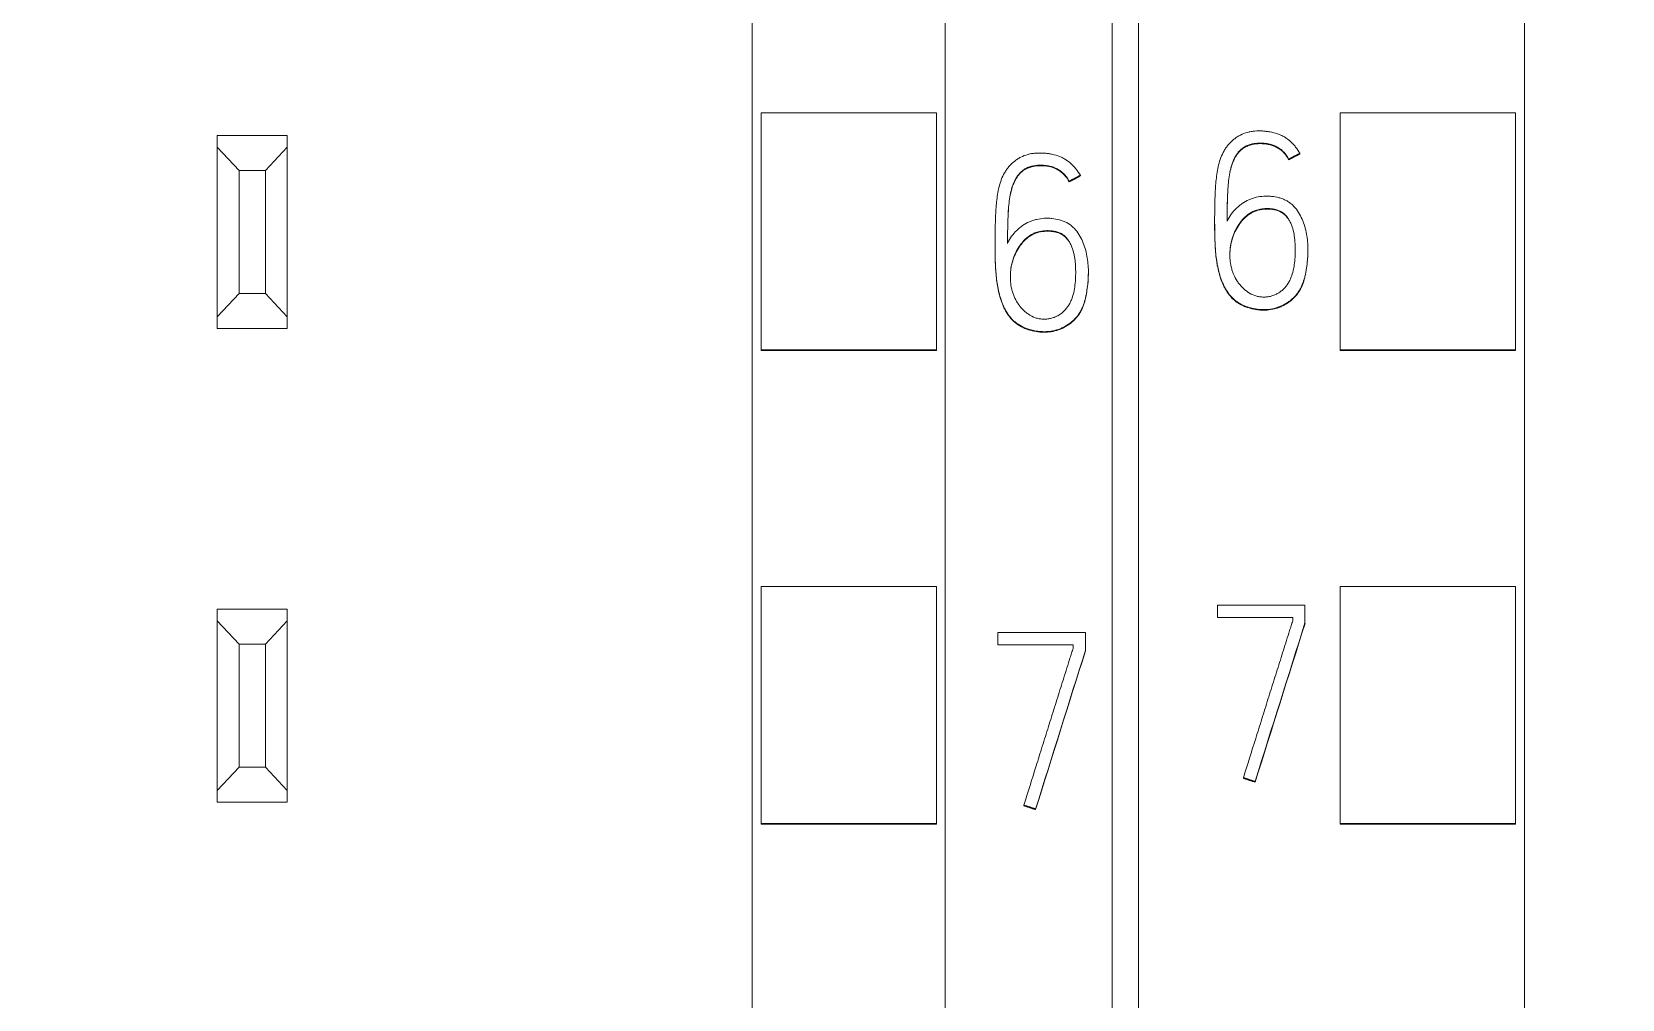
# Model space of a CAD drawing. Header units: millimetres. Extents: x 41350 to 54029, y 25852 to 34717.
# Drawn here: x 47004.21 to 47022.33, y 33455.45 to 33466.48 of the extents above; entities that cross this region are included whole.
import ezdxf

# ---------------------------------------------------------------- set-up
doc = ezdxf.new("R2010")
doc.units = ezdxf.units.MM
doc.set_wipeout_variables(frame=1)
doc.layers.add('! NO PLOT !', color=7, linetype='Continuous', true_color=0xff75dd, plot=False)
doc.layers.add('SI-ORMAR-Oprema', color=30, linetype='Continuous', lineweight=5)

# ---------------------------------------------------------------- blocks, each defined once
blk = doc.blocks.new('6ES7522-1BL01-0AB0')
at = {"layer": 'SI-ORMAR-Oprema', "linetype": 'Continuous'}
for p, q in [((-29.725, -3.719), (-29.725, -41.071)), ((-18.125, -7.528), (-18.125, -41.098)), ((-26.525, -7.846), (-26.525, -37.796)), ((-22.175, -37.796), (-22.175, -7.846)), ((-25.6, -33.659), (-25.6, -32.684)), ((-25.6, -32.684), (-24.9, -32.684)), ((-24.9, -32.684), (-24.9, -33.659)), ((-23.8, -33.659), (-23.8, -32.684)), ((-23.8, -32.684), (-23.1, -32.684)), ((-23.1, -32.684), (-23.1, -33.659)), ((-24.9, -33.659), (-25.6, -33.659)), ((-23.1, -33.659), (-23.8, -33.659)), ((-25.6, -35.159), (-25.6, -34.184)), ((-25.6, -34.184), (-24.9, -34.184)), ((-24.9, -34.184), (-24.9, -35.159)), ((-23.8, -35.159), (-23.8, -34.184)), ((-23.8, -34.184), (-23.1, -34.184)), ((-23.1, -34.184), (-23.1, -35.159)), ((-24.9, -35.159), (-25.6, -35.159)), ((-23.1, -35.159), (-23.8, -35.159)), ((-25.6, -36.659), (-25.6, -35.684)), ((-25.6, -35.684), (-24.9, -35.684)), ((-24.9, -35.684), (-24.9, -36.659)), ((-23.8, -36.659), (-23.8, -35.684)), ((-23.8, -35.684), (-23.1, -35.684)), ((-23.1, -35.684), (-23.1, -36.659)), ((-24.9, -36.659), (-25.6, -36.659)), ((-23.1, -36.659), (-23.8, -36.659)), ((-26.525, -37.796), (-22.175, -37.796)), ((-20.774, -39.671), (-20.774, -38.086)), ((-20.774, -38.086), (-18.125, -38.086)), ((-20.774, -39.671), (-18.125, -39.671)), ((-20.774, -41.077), (-20.774, -39.671)), ((-29.725, -41.071), (-29.725, -41.131)), ((-20.774, -41.071), (-29.725, -41.071)), ((-29.725, -41.131), (-29.725, -42.471)), ((-20.774, -41.077), (-18.125, -41.077)), ((-24.399, -42.471), (-24.399, -42.584)), ((-24.107, -42.571), (-24.107, -42.471)), ((-23.819, -42.571), (-23.819, -42.471)), ((-23.738, -42.584), (-23.738, -42.471)), ((-23.534, -42.571), (-23.534, -42.471)), ((-23.006, -42.571), (-23.006, -42.471)), ((-22.985, -42.571), (-22.985, -42.471)), ((-22.821, -42.471), (-22.821, -42.584)), ((-22.272, -42.571), (-22.272, -42.471)), ((-22.226, -42.584), (-22.226, -42.471)), ((-22.063, -42.571), (-22.063, -42.471)), ((-21.911, -42.471), (-21.911, -42.584)), ((-21.911, -42.571), (-21.705, -42.571)), ((-21.705, -42.571), (-21.705, -42.471)), ((-21.451, -42.571), (-21.705, -42.571)), ((-21.451, -42.571), (-21.451, -42.471)), ((-21.346, -42.571), (-21.451, -42.571)), ((-21.346, -42.571), (-21.346, -42.471)), ((-20.959, -42.571), (-21.346, -42.571)), ((-20.959, -42.571), (-20.959, -42.471)), ((-20.959, -42.571), (-20.833, -42.571)), ((-20.833, -42.584), (-20.833, -42.471)), ((-20.637, -42.571), (-20.637, -42.471)), ((-20.259, -42.571), (-20.637, -42.571)), ((-20.586, -42.584), (-20.586, -42.571)), ((-20.409, -42.571), (-20.409, -42.584)), ((-20.259, -42.571), (-20.259, -42.471)), ((-19.915, -42.571), (-19.915, -42.471)), ((-18.933, -42.571), (-19.915, -42.571)), ((-19.749, -42.584), (-19.749, -42.571)), ((-19.578, -42.571), (-19.578, -42.584)), ((-18.933, -42.571), (-18.933, -42.471)), ((-18.89, -42.584), (-18.89, -42.471)), ((-18.759, -42.571), (-18.759, -42.471)), ((-18.682, -42.571), (-18.682, -42.471)), ((-18.182, -42.571), (-18.682, -42.571)), ((-18.296, -42.571), (-18.296, -42.584)), ((-18.182, -42.571), (-18.182, -42.471)), ((-17.845, -42.571), (-18.182, -42.571)), ((-17.845, -42.571), (-17.845, -42.471)), ((-17.508, -42.571), (-17.845, -42.571)), ((-17.607, -42.584), (-17.607, -42.571)), ((-17.508, -42.571), (-17.508, -42.471))]:
    blk.add_line(p, q, dxfattribs=at)
for points, knots in [([(-24.107, -42.571), (-24.195, -42.571), (-24.265, -42.571), (-24.372, -42.571), (-24.399, -42.571), (-24.399, -42.571)], [0, 0, 0, 0, 0.479581, 0.479581, 1, 1, 1, 1]), ([(-23.819, -42.571), (-23.855, -42.571), (-23.877, -42.571), (-23.969, -42.571), (-24.043, -42.571), (-24.107, -42.571)], [0, 0, 0, 0, 0.080692, 0.080692, 1, 1, 1, 1]), ([(-22.272, -42.571), (-22.363, -42.571), (-22.442, -42.571), (-22.56, -42.571), (-22.607, -42.571), (-22.702, -42.571), (-22.74, -42.571), (-22.804, -42.571), (-22.821, -42.571), (-22.821, -42.571)], [0, 0, 0, 0, 0.267745, 0.267745, 0.470136, 0.470136, 0.695642, 0.695642, 1, 1, 1, 1]), ([(-19.915, -42.571), (-19.962, -42.571), (-20.017, -42.571), (-20.154, -42.571), (-20.219, -42.571), (-20.272, -42.571)], [0, 0, 0, 0, 0.456735, 0.456735, 1, 1, 1, 1])]:
    blk.add_open_spline(points, degree=3, knots=knots, dxfattribs=at)
for points in [[(-23.006, -42.571), (-23.182, -42.571), (-23.358, -42.571), (-23.534, -42.571)], [(-22.985, -42.571), (-22.992, -42.571), (-22.999, -42.571), (-23.006, -42.571)], [(-21.956, -42.571), (-21.992, -42.571), (-22.027, -42.571), (-22.063, -42.571)], [(-20.637, -42.571), (-20.696, -42.571), (-20.755, -42.571), (-20.815, -42.571)], [(-18.682, -42.571), (-18.708, -42.571), (-18.734, -42.571), (-18.759, -42.571)]]:
    blk.add_open_spline(points, degree=3, dxfattribs=at)
blk.add_wipeout([(-17.4, 69.029), (17.4, 69.029), (17.4, -77.971), (-17.4, -77.971)]).dxf.layer = 'SI-ORMAR-Oprema'
for p, q in [((-17.4, 56.709), (-17.4, -56.709)), ((-13, 54.429), (-13, -54.387)), ((-15.1, -36.014), (-15.1, -33.312)), ((-13.1, -33.312), (-15.1, -33.312)), ((-13.1, -36.014), (-13.1, -33.312)), ((-15.687, -33.841), (-15.687, -33.847)), ((-15.559, -33.774), (-15.559, -33.781)), ((-16.53, -34.581), (-16.53, -34.587)), ((-15.467, -34.881), (-15.467, -34.875)), ((-15.1, -36.022), (-15.1, -36.014)), ((-13.1, -36.014), (-15.1, -36.014)), ((-13.1, -36.022), (-15.1, -36.022)), ((-13.1, -36.022), (-13.1, -36.014)), ((-15.1, -41.415), (-15.1, -38.714)), ((-13.1, -38.714), (-15.1, -38.714)), ((-13.1, -41.415), (-13.1, -38.714)), ((-16.499, -39.065), (-16.499, -38.924)), ((-16.499, -38.924), (-15.501, -38.924)), ((-15.501, -38.924), (-15.501, -39.126)), ((-15.639, -39.065), (-16.499, -39.065)), ((-15.639, -39.104), (-15.639, -39.065)), ((-15.501, -39.126), (-15.501, -39.133)), ((-16.202, -40.892), (-16.202, -40.898)), ((-16.069, -40.936), (-16.069, -40.942)), ((-17.4, -41.131), (-29.725, -41.131)), ((-17.4, -41.098), (-18.125, -41.098)), ((-15.1, -41.422), (-15.1, -41.415)), ((-13.1, -41.415), (-15.1, -41.415)), ((-13.1, -41.422), (-15.1, -41.422)), ((-13.1, -41.422), (-13.1, -41.415)), ((-17.4, -42.471), (-29.725, -42.471)), ((-17.4, -42.571), (-17.508, -42.571))]:
    blk.add_line(p, q, dxfattribs=at)
for centre, major_axis, ratio, start_param, end_param in [((-3.529, -62.951), (313.796, 999.598), 0.017716, 1.552522, 1.554333), ((-3.518, -62.96), (313.87, 999.835), 0.017722, 1.552527, 1.554337)]:
    blk.add_ellipse(centre, major_axis=major_axis, ratio=ratio, start_param=start_param, end_param=end_param, dxfattribs=at)
for points, knots in [([(-15.559, -33.774), (-15.573, -33.749), (-15.589, -33.725), (-15.616, -33.691), (-15.625, -33.68), (-15.645, -33.659), (-15.655, -33.648), (-15.688, -33.619), (-15.711, -33.602), (-15.748, -33.58), (-15.761, -33.574), (-15.788, -33.562), (-15.801, -33.556), (-15.842, -33.542), (-15.87, -33.535), (-15.913, -33.527), (-15.927, -33.525), (-15.956, -33.522), (-15.97, -33.52), (-16.013, -33.518), (-16.042, -33.518), (-16.085, -33.522), (-16.1, -33.524), (-16.128, -33.529), (-16.142, -33.532), (-16.185, -33.543), (-16.211, -33.553), (-16.25, -33.573), (-16.263, -33.58), (-16.287, -33.596), (-16.299, -33.605), (-16.333, -33.632), (-16.354, -33.652), (-16.382, -33.685), (-16.391, -33.697), (-16.408, -33.72), (-16.415, -33.732), (-16.437, -33.77), (-16.449, -33.796), (-16.47, -33.851), (-16.478, -33.878), (-16.492, -33.934), (-16.497, -33.962), (-16.506, -34.019), (-16.51, -34.047), (-16.519, -34.133), (-16.523, -34.19), (-16.527, -34.305), (-16.528, -34.363), (-16.531, -34.535), (-16.532, -34.651), (-16.526, -34.794), (-16.524, -34.823), (-16.521, -34.88), (-16.518, -34.908), (-16.509, -34.994), (-16.5, -35.051), (-16.483, -35.121), (-16.48, -35.135), (-16.472, -35.163), (-16.467, -35.177), (-16.453, -35.218), (-16.443, -35.245), (-16.425, -35.284), (-16.418, -35.297), (-16.404, -35.323), (-16.397, -35.335), (-16.373, -35.372), (-16.355, -35.395), (-16.325, -35.426), (-16.314, -35.436), (-16.292, -35.454), (-16.28, -35.463), (-16.244, -35.487), (-16.218, -35.501), (-16.178, -35.518), (-16.164, -35.523), (-16.136, -35.532), (-16.122, -35.536), (-16.08, -35.546), (-16.052, -35.551), (-16.008, -35.555), (-15.994, -35.556), (-15.965, -35.556), (-15.95, -35.556), (-15.907, -35.553), (-15.879, -35.548), (-15.836, -35.538), (-15.823, -35.534), (-15.795, -35.524), (-15.781, -35.519), (-15.742, -35.501), (-15.716, -35.487), (-15.681, -35.462), (-15.669, -35.454), (-15.646, -35.435), (-15.636, -35.425), (-15.605, -35.394), (-15.587, -35.372), (-15.563, -35.335), (-15.556, -35.323), (-15.543, -35.297), (-15.537, -35.284), (-15.52, -35.243), (-15.511, -35.216), (-15.5, -35.174), (-15.497, -35.16), (-15.491, -35.131), (-15.489, -35.117), (-15.482, -35.074), (-15.478, -35.045), (-15.469, -34.959), (-15.466, -34.902), (-15.468, -34.815), (-15.47, -34.787), (-15.477, -34.729), (-15.481, -34.7), (-15.494, -34.643), (-15.501, -34.615), (-15.519, -34.559), (-15.53, -34.532), (-15.555, -34.479), (-15.569, -34.453), (-15.602, -34.406), (-15.621, -34.383), (-15.653, -34.353), (-15.665, -34.344), (-15.688, -34.327), (-15.701, -34.319), (-15.727, -34.306), (-15.74, -34.299), (-15.768, -34.289), (-15.782, -34.284), (-15.824, -34.273), (-15.853, -34.268), (-15.897, -34.264), (-15.912, -34.263), (-15.941, -34.262), (-15.956, -34.263), (-15.999, -34.265), (-16.028, -34.269), (-16.071, -34.279), (-16.086, -34.283), (-16.113, -34.292), (-16.127, -34.298), (-16.166, -34.316), (-16.192, -34.33), (-16.228, -34.355), (-16.24, -34.364), (-16.263, -34.382), (-16.273, -34.392), (-16.305, -34.422), (-16.324, -34.444), (-16.359, -34.492), (-16.375, -34.517), (-16.388, -34.543)], [0, 0, 0, 0, 0.015625, 0.015625, 0.023438, 0.023438, 0.03125, 0.03125, 0.046875, 0.046875, 0.054688, 0.054688, 0.0625, 0.0625, 0.078125, 0.078125, 0.085938, 0.085938, 0.09375, 0.09375, 0.109375, 0.109375, 0.117188, 0.117188, 0.125, 0.125, 0.140625, 0.140625, 0.148438, 0.148438, 0.15625, 0.15625, 0.171875, 0.171875, 0.179688, 0.179688, 0.1875, 0.1875, 0.203125, 0.203125, 0.21875, 0.21875, 0.234375, 0.234375, 0.25, 0.25, 0.28125, 0.28125, 0.3125, 0.3125, 0.375, 0.375, 0.390625, 0.390625, 0.40625, 0.40625, 0.4375, 0.4375, 0.445313, 0.445313, 0.453125, 0.453125, 0.46875, 0.46875, 0.476563, 0.476563, 0.484375, 0.484375, 0.5, 0.5, 0.507813, 0.507813, 0.515625, 0.515625, 0.53125, 0.53125, 0.539063, 0.539063, 0.546875, 0.546875, 0.5625, 0.5625, 0.570313, 0.570313, 0.578125, 0.578125, 0.59375, 0.59375, 0.601563, 0.601563, 0.609375, 0.609375, 0.625, 0.625, 0.632813, 0.632813, 0.640625, 0.640625, 0.65625, 0.65625, 0.664063, 0.664063, 0.671875, 0.671875, 0.6875, 0.6875, 0.695313, 0.695313, 0.703125, 0.703125, 0.71875, 0.71875, 0.75, 0.75, 0.765625, 0.765625, 0.78125, 0.78125, 0.796875, 0.796875, 0.8125, 0.8125, 0.828125, 0.828125, 0.84375, 0.84375, 0.851563, 0.851563, 0.859375, 0.859375, 0.867188, 0.867188, 0.875, 0.875, 0.890625, 0.890625, 0.898438, 0.898438, 0.90625, 0.90625, 0.921875, 0.921875, 0.929688, 0.929688, 0.9375, 0.9375, 0.953125, 0.953125, 0.960938, 0.960938, 0.96875, 0.96875, 0.984375, 0.984375, 1, 1, 1, 1]), ([(-16.388, -34.543), (-16.388, -34.482), (-16.388, -34.421), (-16.386, -34.329), (-16.385, -34.299), (-16.382, -34.238), (-16.381, -34.207), (-16.377, -34.147), (-16.375, -34.116), (-16.368, -34.056), (-16.364, -34.025), (-16.355, -33.98), (-16.351, -33.965), (-16.344, -33.935), (-16.34, -33.92), (-16.325, -33.876), (-16.314, -33.847), (-16.296, -33.813), (-16.292, -33.807), (-16.284, -33.793), (-16.279, -33.787), (-16.266, -33.768), (-16.256, -33.756), (-16.24, -33.739), (-16.234, -33.734), (-16.223, -33.723), (-16.216, -33.719), (-16.198, -33.705), (-16.184, -33.697), (-16.163, -33.687), (-16.156, -33.684), (-16.142, -33.678), (-16.134, -33.676), (-16.112, -33.669), (-16.097, -33.666), (-16.066, -33.661), (-16.051, -33.66), (-16.02, -33.658), (-16.004, -33.658), (-15.973, -33.659), (-15.958, -33.66), (-15.927, -33.664), (-15.905, -33.669), (-15.883, -33.675), (-15.868, -33.68), (-15.861, -33.683), (-15.839, -33.692), (-15.825, -33.699), (-15.798, -33.714), (-15.785, -33.723), (-15.767, -33.737), (-15.761, -33.743), (-15.75, -33.753), (-15.744, -33.759), (-15.728, -33.776), (-15.719, -33.788), (-15.701, -33.813), (-15.693, -33.827), (-15.687, -33.841)], [0, 0, 0, 0, 0.125, 0.125, 0.1875, 0.1875, 0.25, 0.25, 0.3125, 0.3125, 0.375, 0.375, 0.40625, 0.40625, 0.4375, 0.4375, 0.5, 0.5, 0.515625, 0.515625, 0.53125, 0.53125, 0.5625, 0.5625, 0.578125, 0.578125, 0.59375, 0.59375, 0.625, 0.625, 0.640625, 0.640625, 0.65625, 0.65625, 0.6875, 0.6875, 0.71875, 0.71875, 0.75, 0.75, 0.78125, 0.78125, 0.8125, 0.828125, 0.828125, 0.84375, 0.84375, 0.875, 0.875, 0.90625, 0.90625, 0.921875, 0.921875, 0.9375, 0.9375, 0.96875, 0.96875, 1, 1, 1, 1]), ([(-15.687, -33.847), (-15.7, -33.819), (-15.718, -33.794), (-15.744, -33.766), (-15.749, -33.76), (-15.76, -33.75), (-15.766, -33.744), (-15.784, -33.73), (-15.81, -33.713), (-15.837, -33.699), (-15.866, -33.687), (-15.881, -33.682), (-15.911, -33.674), (-15.926, -33.671), (-15.956, -33.666), (-15.972, -33.665), (-16.018, -33.663), (-16.049, -33.665), (-16.095, -33.672), (-16.11, -33.675), (-16.14, -33.684), (-16.154, -33.689), (-16.175, -33.699), (-16.182, -33.702), (-16.196, -33.71), (-16.202, -33.714), (-16.221, -33.728), (-16.239, -33.743), (-16.254, -33.76), (-16.264, -33.772), (-16.269, -33.779), (-16.283, -33.797), (-16.291, -33.81), (-16.306, -33.837), (-16.312, -33.851), (-16.324, -33.88), (-16.329, -33.895), (-16.344, -33.939), (-16.351, -33.968), (-16.363, -34.028), (-16.368, -34.059), (-16.375, -34.119), (-16.377, -34.15), (-16.381, -34.211), (-16.382, -34.242), (-16.385, -34.303), (-16.385, -34.334), (-16.388, -34.426), (-16.388, -34.488), (-16.388, -34.549)], [0, 0, 0, 0, 0.0625, 0.0625, 0.078125, 0.078125, 0.09375, 0.09375, 0.125, 0.15625, 0.15625, 0.1875, 0.1875, 0.21875, 0.21875, 0.25, 0.25, 0.3125, 0.3125, 0.34375, 0.34375, 0.375, 0.375, 0.390625, 0.390625, 0.40625, 0.40625, 0.4375, 0.453125, 0.453125, 0.46875, 0.46875, 0.5, 0.5, 0.53125, 0.53125, 0.5625, 0.5625, 0.625, 0.625, 0.6875, 0.6875, 0.75, 0.75, 0.8125, 0.8125, 0.875, 0.875, 1, 1, 1, 1]), ([(-16.115, -34.449), (-16.09, -34.434), (-16.062, -34.424), (-16.02, -34.413), (-16.005, -34.41), (-15.976, -34.406), (-15.946, -34.404), (-15.917, -34.404), (-15.888, -34.406), (-15.873, -34.407), (-15.844, -34.412), (-15.829, -34.416), (-15.801, -34.425), (-15.788, -34.431), (-15.762, -34.445), (-15.75, -34.454), (-15.728, -34.473), (-15.718, -34.484), (-15.699, -34.507), (-15.691, -34.519), (-15.676, -34.544), (-15.669, -34.557), (-15.651, -34.598), (-15.642, -34.625), (-15.631, -34.668), (-15.628, -34.682), (-15.623, -34.711), (-15.621, -34.726), (-15.616, -34.769), (-15.614, -34.798), (-15.612, -34.857), (-15.611, -34.886), (-15.613, -34.973), (-15.618, -35.031), (-15.636, -35.117), (-15.643, -35.146), (-15.658, -35.187), (-15.664, -35.201), (-15.676, -35.228), (-15.683, -35.241), (-15.706, -35.278), (-15.725, -35.301), (-15.751, -35.327), (-15.756, -35.332), (-15.768, -35.341), (-15.773, -35.346), (-15.791, -35.359), (-15.803, -35.367), (-15.829, -35.381), (-15.842, -35.387), (-15.87, -35.398), (-15.898, -35.406), (-15.927, -35.411), (-15.956, -35.413), (-15.971, -35.414), (-16.001, -35.412), (-16.015, -35.41), (-16.044, -35.405), (-16.058, -35.401), (-16.1, -35.387), (-16.126, -35.373), (-16.163, -35.348), (-16.175, -35.339), (-16.197, -35.32), (-16.218, -35.3), (-16.238, -35.278), (-16.256, -35.255), (-16.265, -35.243), (-16.289, -35.206), (-16.303, -35.181), (-16.32, -35.14), (-16.325, -35.126), (-16.334, -35.098), (-16.338, -35.084), (-16.348, -35.041), (-16.352, -35.012), (-16.356, -34.969), (-16.356, -34.954), (-16.357, -34.925), (-16.357, -34.91), (-16.354, -34.866), (-16.351, -34.837), (-16.34, -34.78), (-16.333, -34.752), (-16.318, -34.71), (-16.313, -34.696), (-16.302, -34.669), (-16.295, -34.656), (-16.275, -34.617), (-16.26, -34.592), (-16.235, -34.557), (-16.226, -34.545), (-16.206, -34.523), (-16.196, -34.512), (-16.164, -34.482), (-16.141, -34.463), (-16.115, -34.449)], [0, 0, 0, 0, 0.03125, 0.03125, 0.046875, 0.046875, 0.0625, 0.078125, 0.078125, 0.09375, 0.09375, 0.109375, 0.109375, 0.125, 0.125, 0.140625, 0.140625, 0.15625, 0.15625, 0.171875, 0.171875, 0.1875, 0.1875, 0.21875, 0.21875, 0.234375, 0.234375, 0.25, 0.25, 0.28125, 0.28125, 0.3125, 0.3125, 0.375, 0.375, 0.40625, 0.40625, 0.421875, 0.421875, 0.4375, 0.4375, 0.46875, 0.46875, 0.476563, 0.476563, 0.484375, 0.484375, 0.5, 0.5, 0.515625, 0.515625, 0.53125, 0.546875, 0.546875, 0.5625, 0.5625, 0.578125, 0.578125, 0.59375, 0.59375, 0.625, 0.625, 0.640625, 0.640625, 0.65625, 0.671875, 0.671875, 0.6875, 0.6875, 0.71875, 0.71875, 0.734375, 0.734375, 0.75, 0.75, 0.78125, 0.78125, 0.796875, 0.796875, 0.8125, 0.8125, 0.84375, 0.84375, 0.875, 0.875, 0.890625, 0.890625, 0.90625, 0.90625, 0.9375, 0.9375, 0.953125, 0.953125, 0.96875, 0.96875, 1, 1, 1, 1]), ([(-15.695, -34.52), (-15.699, -34.514), (-15.704, -34.507), (-15.719, -34.489), (-15.729, -34.478), (-15.746, -34.464), (-15.752, -34.459), (-15.764, -34.451), (-15.77, -34.447), (-15.789, -34.437), (-15.803, -34.431), (-15.831, -34.422), (-15.845, -34.418), (-15.874, -34.413), (-15.888, -34.412), (-15.917, -34.41), (-15.932, -34.41), (-15.976, -34.412), (-16.005, -34.416), (-16.048, -34.426), (-16.062, -34.431), (-16.082, -34.439), (-16.089, -34.442), (-16.102, -34.448), (-16.109, -34.451), (-16.115, -34.455)], [0, 0, 0, 0, 0.053658, 0.053658, 0.148292, 0.148292, 0.195609, 0.195609, 0.242926, 0.242926, 0.33756, 0.33756, 0.432195, 0.432195, 0.526829, 0.526829, 0.621463, 0.621463, 0.810732, 0.810732, 0.905366, 0.905366, 0.952683, 0.952683, 1, 1, 1, 1]), ([(-15.467, -34.88), (-15.467, -34.927), (-15.47, -34.973), (-15.477, -35.048), (-15.481, -35.076), (-15.488, -35.119), (-15.491, -35.134), (-15.496, -35.162), (-15.5, -35.176), (-15.51, -35.219), (-15.519, -35.246), (-15.535, -35.287), (-15.541, -35.3), (-15.554, -35.326), (-15.562, -35.339), (-15.585, -35.376), (-15.603, -35.398), (-15.633, -35.429), (-15.644, -35.439), (-15.666, -35.458), (-15.678, -35.467), (-15.714, -35.492), (-15.739, -35.506), (-15.779, -35.524), (-15.792, -35.53), (-15.82, -35.539), (-15.834, -35.543), (-15.876, -35.554), (-15.904, -35.558), (-15.948, -35.562), (-15.963, -35.562), (-15.992, -35.562), (-16.006, -35.561), (-16.05, -35.557), (-16.078, -35.553), (-16.121, -35.542), (-16.135, -35.538), (-16.162, -35.529), (-16.176, -35.524), (-16.216, -35.508), (-16.241, -35.495), (-16.272, -35.475), (-16.278, -35.471), (-16.289, -35.462), (-16.295, -35.458), (-16.312, -35.444), (-16.323, -35.434), (-16.353, -35.403), (-16.371, -35.38), (-16.395, -35.344), (-16.403, -35.331), (-16.417, -35.306), (-16.424, -35.293), (-16.442, -35.254), (-16.453, -35.227), (-16.471, -35.172), (-16.479, -35.144), (-16.493, -35.088), (-16.499, -35.059), (-16.508, -35.002), (-16.516, -34.945), (-16.52, -34.888), (-16.524, -34.831), (-16.526, -34.802), (-16.53, -34.711), (-16.53, -34.649), (-16.53, -34.587)], [0, 0, 0, 0, 0.061997, 0.061997, 0.100843, 0.100843, 0.120266, 0.120266, 0.139688, 0.139688, 0.178534, 0.178534, 0.197957, 0.197957, 0.217379, 0.217379, 0.256225, 0.256225, 0.275648, 0.275648, 0.295071, 0.295071, 0.333916, 0.333916, 0.353339, 0.353339, 0.372762, 0.372762, 0.411607, 0.411607, 0.43103, 0.43103, 0.450453, 0.450453, 0.489298, 0.489298, 0.508721, 0.508721, 0.528144, 0.528144, 0.566989, 0.566989, 0.5767, 0.5767, 0.586412, 0.586412, 0.605835, 0.605835, 0.64468, 0.64468, 0.664103, 0.664103, 0.683526, 0.683526, 0.722371, 0.722371, 0.761217, 0.761217, 0.800062, 0.800062, 0.838908, 0.877753, 0.877753, 0.916599, 0.916599, 1, 1, 1, 1]), ([(-16.115, -34.455), (-16.141, -34.47), (-16.164, -34.488), (-16.196, -34.518), (-16.206, -34.529), (-16.225, -34.551), (-16.234, -34.563), (-16.26, -34.598), (-16.275, -34.623), (-16.295, -34.662), (-16.302, -34.675), (-16.313, -34.702), (-16.318, -34.716), (-16.333, -34.758), (-16.34, -34.786), (-16.348, -34.829), (-16.35, -34.844), (-16.354, -34.873), (-16.355, -34.887), (-16.356, -34.913), (-16.357, -34.923), (-16.357, -34.934)], [0, 0, 0, 0, 0.157109, 0.157109, 0.235664, 0.235664, 0.314218, 0.314218, 0.471328, 0.471328, 0.549882, 0.549882, 0.628437, 0.628437, 0.785546, 0.785546, 0.864101, 0.864101, 0.942655, 0.942655, 1, 1, 1, 1]), ([(-16.202, -40.892), (-16.156, -40.743), (-16.109, -40.594), (-16.039, -40.37), (-16.015, -40.296), (-15.969, -40.146), (-15.946, -40.072), (-15.911, -39.96), (-15.899, -39.923), (-15.875, -39.849), (-15.864, -39.811), (-15.829, -39.7), (-15.805, -39.625), (-15.758, -39.476), (-15.735, -39.402), (-15.7, -39.29), (-15.688, -39.253), (-15.67, -39.197), (-15.664, -39.178), (-15.655, -39.15), (-15.652, -39.141), (-15.646, -39.123), (-15.643, -39.113), (-15.639, -39.104)], [0, 0, 0, 0, 0.25, 0.25, 0.375, 0.375, 0.5, 0.5, 0.5625, 0.5625, 0.625, 0.625, 0.75, 0.75, 0.875, 0.875, 0.9375, 0.9375, 0.96875, 0.96875, 0.984375, 0.984375, 1, 1, 1, 1])]:
    blk.add_open_spline(points, degree=3, knots=knots, dxfattribs=at)
for points, weights in [([(-15.687, -33.841), (-15.623, -33.808), (-15.559, -33.774)], [0.499999757695, 0.500000242305, 0.499999757695]), ([(-15.559, -33.781), (-15.623, -33.814), (-15.687, -33.847)], [0.500000044612, 0.499999955388, 0.500000044612]), ([(-16.069, -40.936), (-16.136, -40.914), (-16.202, -40.892)], [0.500000215359, 0.499999784641, 0.500000215359]), ([(-16.202, -40.898), (-16.136, -40.92), (-16.069, -40.942)], [0.499999929207, 0.500000070793, 0.499999929207])]:
    blk.add_rational_spline(points, weights, degree=2, dxfattribs=at)
blk = doc.blocks.new('6ES7521-1BL00-0AB0')
blk.add_wipeout([(-17.4, 69.029), (17.4, 69.029), (17.4, -77.971), (-17.4, -77.971)]).dxf.layer = 'SI-ORMAR-Oprema'
blk.add_wipeout([(-17.4, 69.029), (17.4, 69.029), (17.4, -77.971), (-17.4, -77.971)]).dxf.layer = 'SI-ORMAR-Oprema'
at = {"layer": 'SI-ORMAR-Oprema'}
for p, q in [((17.4, 56.709), (17.4, -56.709)), ((13, -54.387), (13, 54.429)), ((15.2, -10.221), (15.2, -74.176)), ((17.1, -10.221), (17.1, -74.176)), ((13.1, -36.014), (13.1, -33.312)), ((13.1, -33.312), (15.1, -33.312)), ((15.1, -36.014), (15.1, -33.312)), ((6.9, -33.571), (7.7, -33.571)), ((6.9, -33.705), (6.9, -33.571)), ((6.9, -35.638), (6.9, -33.705)), ((7.15, -33.971), (6.9, -33.705)), ((7.7, -33.705), (7.45, -33.971)), ((7.7, -33.571), (7.7, -33.705)), ((7.7, -33.705), (7.7, -35.638)), ((7.45, -33.971), (7.15, -33.971)), ((7.15, -33.971), (7.15, -35.371)), ((7.45, -35.371), (7.45, -33.971)), ((16.739, -34.026), (16.739, -34.032)), ((16.611, -34.093), (16.611, -34.099)), ((15.767, -34.833), (15.767, -34.839)), ((16.83, -35.133), (16.83, -35.126)), ((6.9, -35.638), (7.15, -35.371)), ((7.15, -35.371), (7.45, -35.371)), ((7.45, -35.371), (7.7, -35.638)), ((6.9, -35.771), (6.9, -35.638)), ((7.7, -35.638), (7.7, -35.771)), ((7.7, -35.771), (6.9, -35.771)), ((13.1, -36.022), (13.1, -36.014)), ((13.1, -36.014), (15.1, -36.014)), ((13.1, -36.022), (15.1, -36.022)), ((15.1, -36.022), (15.1, -36.014)), ((13.1, -41.415), (13.1, -38.714)), ((13.1, -38.714), (15.1, -38.714)), ((15.1, -41.415), (15.1, -38.714)), ((6.9, -38.971), (7.7, -38.971)), ((6.9, -39.105), (6.9, -38.971)), ((7.7, -38.971), (7.7, -39.105)), ((7.15, -39.371), (6.9, -39.105)), ((6.9, -41.038), (6.9, -39.105)), ((7.7, -39.105), (7.45, -39.371)), ((7.7, -39.105), (7.7, -41.038)), ((15.798, -39.378), (15.798, -39.237)), ((15.798, -39.237), (16.797, -39.237)), ((16.797, -39.237), (16.797, -39.44)), ((7.45, -39.371), (7.15, -39.371)), ((7.15, -39.371), (7.15, -40.771)), ((7.45, -40.771), (7.45, -39.371)), ((16.658, -39.378), (15.798, -39.378)), ((16.658, -39.417), (16.658, -39.378)), ((16.797, -39.44), (16.797, -39.446)), ((6.9, -41.038), (7.15, -40.771)), ((7.15, -40.771), (7.45, -40.771)), ((7.45, -40.771), (7.7, -41.038)), ((6.9, -41.171), (6.9, -41.038)), ((7.7, -41.038), (7.7, -41.171)), ((7.7, -41.171), (6.9, -41.171)), ((16.095, -41.205), (16.095, -41.211)), ((16.228, -41.249), (16.228, -41.255)), ((13.1, -41.422), (13.1, -41.415)), ((13.1, -41.415), (15.1, -41.415)), ((13.1, -41.422), (15.1, -41.422)), ((15.1, -41.422), (15.1, -41.415))]:
    blk.add_line(p, q, dxfattribs=at)
for centre, major_axis, ratio, start_param, end_param in [((29.01, -63.198), (315.562, 1005.234), 0.017816, 1.552753, 1.554553), ((28.841, -62.882), (313.38, 998.269), 0.017694, 1.552872, 1.554685)]:
    blk.add_ellipse(centre, major_axis=major_axis, ratio=ratio, start_param=start_param, end_param=end_param, dxfattribs=at)
for points, knots in [([(16.739, -34.026), (16.724, -34.001), (16.708, -33.977), (16.681, -33.943), (16.672, -33.932), (16.652, -33.91), (16.642, -33.9), (16.61, -33.871), (16.586, -33.854), (16.549, -33.832), (16.536, -33.825), (16.51, -33.813), (16.496, -33.808), (16.455, -33.794), (16.427, -33.787), (16.385, -33.779), (16.371, -33.777), (16.342, -33.773), (16.327, -33.772), (16.284, -33.77), (16.255, -33.77), (16.212, -33.774), (16.198, -33.775), (16.169, -33.78), (16.155, -33.783), (16.113, -33.795), (16.086, -33.805), (16.047, -33.825), (16.035, -33.832), (16.01, -33.848), (15.999, -33.857), (15.965, -33.884), (15.944, -33.904), (15.915, -33.937), (15.906, -33.948), (15.89, -33.972), (15.882, -33.984), (15.86, -34.022), (15.848, -34.048), (15.828, -34.102), (15.82, -34.13), (15.806, -34.186), (15.8, -34.214), (15.791, -34.27), (15.788, -34.299), (15.779, -34.384), (15.775, -34.442), (15.77, -34.557), (15.769, -34.614), (15.767, -34.787), (15.766, -34.902), (15.771, -35.046), (15.773, -35.074), (15.777, -35.132), (15.779, -35.16), (15.788, -35.246), (15.797, -35.302), (15.814, -35.373), (15.818, -35.387), (15.826, -35.415), (15.83, -35.429), (15.844, -35.47), (15.854, -35.497), (15.873, -35.536), (15.879, -35.549), (15.893, -35.575), (15.901, -35.587), (15.925, -35.624), (15.942, -35.646), (15.973, -35.678), (15.983, -35.688), (16.006, -35.706), (16.018, -35.715), (16.054, -35.739), (16.08, -35.752), (16.12, -35.769), (16.134, -35.774), (16.161, -35.783), (16.175, -35.787), (16.217, -35.798), (16.246, -35.803), (16.289, -35.807), (16.304, -35.807), (16.333, -35.808), (16.347, -35.807), (16.391, -35.804), (16.419, -35.8), (16.461, -35.79), (16.475, -35.786), (16.503, -35.776), (16.516, -35.771), (16.556, -35.753), (16.581, -35.739), (16.617, -35.714), (16.629, -35.705), (16.651, -35.687), (16.662, -35.677), (16.693, -35.646), (16.711, -35.624), (16.734, -35.587), (16.741, -35.574), (16.755, -35.548), (16.761, -35.535), (16.777, -35.495), (16.786, -35.467), (16.797, -35.425), (16.8, -35.411), (16.806, -35.383), (16.809, -35.368), (16.816, -35.325), (16.82, -35.297), (16.829, -35.211), (16.832, -35.153), (16.829, -35.067), (16.827, -35.038), (16.821, -34.981), (16.816, -34.952), (16.804, -34.895), (16.796, -34.866), (16.778, -34.811), (16.768, -34.783), (16.743, -34.73), (16.728, -34.705), (16.695, -34.657), (16.677, -34.635), (16.644, -34.605), (16.633, -34.595), (16.609, -34.578), (16.597, -34.571), (16.571, -34.557), (16.557, -34.551), (16.53, -34.541), (16.516, -34.536), (16.473, -34.525), (16.445, -34.52), (16.401, -34.515), (16.386, -34.515), (16.357, -34.514), (16.342, -34.514), (16.298, -34.517), (16.269, -34.521), (16.226, -34.531), (16.212, -34.535), (16.184, -34.544), (16.171, -34.549), (16.131, -34.567), (16.106, -34.582), (16.069, -34.606), (16.058, -34.615), (16.035, -34.634), (16.024, -34.643), (15.992, -34.674), (15.973, -34.696), (15.938, -34.743), (15.923, -34.768), (15.909, -34.795)], [0, 0, 0, 0, 0.015625, 0.015625, 0.023438, 0.023438, 0.03125, 0.03125, 0.046875, 0.046875, 0.054688, 0.054688, 0.0625, 0.0625, 0.078125, 0.078125, 0.085938, 0.085938, 0.09375, 0.09375, 0.109375, 0.109375, 0.117188, 0.117188, 0.125, 0.125, 0.140625, 0.140625, 0.148438, 0.148438, 0.15625, 0.15625, 0.171875, 0.171875, 0.179688, 0.179688, 0.1875, 0.1875, 0.203125, 0.203125, 0.21875, 0.21875, 0.234375, 0.234375, 0.25, 0.25, 0.28125, 0.28125, 0.3125, 0.3125, 0.375, 0.375, 0.390625, 0.390625, 0.40625, 0.40625, 0.4375, 0.4375, 0.445313, 0.445313, 0.453125, 0.453125, 0.46875, 0.46875, 0.476563, 0.476563, 0.484375, 0.484375, 0.5, 0.5, 0.507813, 0.507813, 0.515625, 0.515625, 0.53125, 0.53125, 0.539063, 0.539063, 0.546875, 0.546875, 0.5625, 0.5625, 0.570313, 0.570313, 0.578125, 0.578125, 0.59375, 0.59375, 0.601563, 0.601563, 0.609375, 0.609375, 0.625, 0.625, 0.632813, 0.632813, 0.640625, 0.640625, 0.65625, 0.65625, 0.664063, 0.664063, 0.671875, 0.671875, 0.6875, 0.6875, 0.695313, 0.695313, 0.703125, 0.703125, 0.71875, 0.71875, 0.75, 0.75, 0.765625, 0.765625, 0.78125, 0.78125, 0.796875, 0.796875, 0.8125, 0.8125, 0.828125, 0.828125, 0.84375, 0.84375, 0.851563, 0.851563, 0.859375, 0.859375, 0.867188, 0.867188, 0.875, 0.875, 0.890625, 0.890625, 0.898438, 0.898438, 0.90625, 0.90625, 0.921875, 0.921875, 0.929688, 0.929688, 0.9375, 0.9375, 0.953125, 0.953125, 0.960938, 0.960938, 0.96875, 0.96875, 0.984375, 0.984375, 1, 1, 1, 1]), ([(15.909, -34.795), (15.909, -34.733), (15.91, -34.672), (15.912, -34.581), (15.913, -34.55), (15.915, -34.489), (15.916, -34.459), (15.92, -34.398), (15.923, -34.368), (15.929, -34.307), (15.934, -34.277), (15.943, -34.232), (15.946, -34.217), (15.954, -34.187), (15.958, -34.172), (15.972, -34.128), (15.983, -34.099), (16.002, -34.065), (16.006, -34.058), (16.014, -34.045), (16.018, -34.038), (16.032, -34.02), (16.042, -34.008), (16.058, -33.991), (16.063, -33.985), (16.075, -33.975), (16.081, -33.97), (16.1, -33.956), (16.113, -33.949), (16.134, -33.938), (16.141, -33.935), (16.156, -33.93), (16.163, -33.927), (16.186, -33.921), (16.201, -33.918), (16.231, -33.913), (16.247, -33.911), (16.277, -33.909), (16.293, -33.909), (16.324, -33.91), (16.34, -33.912), (16.37, -33.916), (16.393, -33.92), (16.415, -33.927), (16.43, -33.932), (16.437, -33.935), (16.459, -33.944), (16.472, -33.95), (16.499, -33.966), (16.512, -33.975), (16.53, -33.989), (16.536, -33.994), (16.548, -34.005), (16.553, -34.01), (16.569, -34.027), (16.579, -34.039), (16.596, -34.065), (16.604, -34.079), (16.611, -34.093)], [0, 0, 0, 0, 0.125, 0.125, 0.1875, 0.1875, 0.25, 0.25, 0.3125, 0.3125, 0.375, 0.375, 0.40625, 0.40625, 0.4375, 0.4375, 0.5, 0.5, 0.515625, 0.515625, 0.53125, 0.53125, 0.5625, 0.5625, 0.578125, 0.578125, 0.59375, 0.59375, 0.625, 0.625, 0.640625, 0.640625, 0.65625, 0.65625, 0.6875, 0.6875, 0.71875, 0.71875, 0.75, 0.75, 0.78125, 0.78125, 0.8125, 0.828125, 0.828125, 0.84375, 0.84375, 0.875, 0.875, 0.90625, 0.90625, 0.921875, 0.921875, 0.9375, 0.9375, 0.96875, 0.96875, 1, 1, 1, 1]), ([(16.611, -34.099), (16.597, -34.071), (16.58, -34.046), (16.554, -34.017), (16.549, -34.012), (16.537, -34.001), (16.531, -33.996), (16.513, -33.982), (16.488, -33.964), (16.46, -33.95), (16.431, -33.938), (16.417, -33.933), (16.387, -33.925), (16.372, -33.922), (16.341, -33.918), (16.325, -33.917), (16.279, -33.915), (16.248, -33.916), (16.203, -33.924), (16.188, -33.927), (16.158, -33.935), (16.143, -33.94), (16.122, -33.95), (16.115, -33.954), (16.102, -33.962), (16.095, -33.966), (16.076, -33.98), (16.059, -33.995), (16.043, -34.012), (16.033, -34.024), (16.029, -34.03), (16.015, -34.049), (16.007, -34.062), (15.992, -34.089), (15.985, -34.103), (15.973, -34.132), (15.968, -34.146), (15.954, -34.19), (15.947, -34.22), (15.934, -34.28), (15.93, -34.31), (15.923, -34.371), (15.92, -34.402), (15.917, -34.463), (15.915, -34.494), (15.913, -34.555), (15.912, -34.586), (15.91, -34.678), (15.909, -34.739), (15.909, -34.801)], [0, 0, 0, 0, 0.0625, 0.0625, 0.078125, 0.078125, 0.09375, 0.09375, 0.125, 0.15625, 0.15625, 0.1875, 0.1875, 0.21875, 0.21875, 0.25, 0.25, 0.3125, 0.3125, 0.34375, 0.34375, 0.375, 0.375, 0.390625, 0.390625, 0.40625, 0.40625, 0.4375, 0.453125, 0.453125, 0.46875, 0.46875, 0.5, 0.5, 0.53125, 0.53125, 0.5625, 0.5625, 0.625, 0.625, 0.6875, 0.6875, 0.75, 0.75, 0.8125, 0.8125, 0.875, 0.875, 1, 1, 1, 1]), ([(16.182, -34.701), (16.208, -34.686), (16.235, -34.675), (16.278, -34.665), (16.292, -34.662), (16.322, -34.658), (16.351, -34.655), (16.38, -34.656), (16.41, -34.657), (16.425, -34.659), (16.454, -34.664), (16.468, -34.668), (16.496, -34.677), (16.51, -34.683), (16.535, -34.697), (16.547, -34.706), (16.569, -34.725), (16.58, -34.736), (16.598, -34.759), (16.606, -34.771), (16.621, -34.796), (16.628, -34.809), (16.646, -34.849), (16.655, -34.877), (16.666, -34.92), (16.669, -34.934), (16.674, -34.963), (16.677, -34.977), (16.682, -35.021), (16.684, -35.05), (16.686, -35.108), (16.686, -35.137), (16.684, -35.224), (16.679, -35.282), (16.662, -35.369), (16.654, -35.398), (16.639, -35.439), (16.634, -35.453), (16.621, -35.48), (16.614, -35.493), (16.591, -35.53), (16.573, -35.553), (16.546, -35.578), (16.541, -35.583), (16.53, -35.593), (16.524, -35.598), (16.507, -35.611), (16.494, -35.619), (16.469, -35.633), (16.456, -35.639), (16.428, -35.649), (16.4, -35.658), (16.371, -35.662), (16.341, -35.665), (16.326, -35.665), (16.297, -35.664), (16.282, -35.662), (16.254, -35.657), (16.239, -35.653), (16.197, -35.639), (16.171, -35.625), (16.134, -35.6), (16.123, -35.591), (16.1, -35.572), (16.079, -35.552), (16.06, -35.53), (16.041, -35.507), (16.033, -35.495), (16.008, -35.458), (15.995, -35.432), (15.978, -35.392), (15.973, -35.378), (15.964, -35.35), (15.96, -35.336), (15.95, -35.293), (15.945, -35.264), (15.942, -35.22), (15.941, -35.206), (15.941, -35.177), (15.941, -35.162), (15.943, -35.118), (15.947, -35.089), (15.957, -35.031), (15.965, -35.003), (15.979, -34.961), (15.984, -34.948), (15.996, -34.921), (16.002, -34.907), (16.022, -34.869), (16.037, -34.844), (16.063, -34.808), (16.072, -34.797), (16.091, -34.775), (16.101, -34.764), (16.133, -34.733), (16.156, -34.715), (16.182, -34.701)], [0, 0, 0, 0, 0.03125, 0.03125, 0.046875, 0.046875, 0.0625, 0.078125, 0.078125, 0.09375, 0.09375, 0.109375, 0.109375, 0.125, 0.125, 0.140625, 0.140625, 0.15625, 0.15625, 0.171875, 0.171875, 0.1875, 0.1875, 0.21875, 0.21875, 0.234375, 0.234375, 0.25, 0.25, 0.28125, 0.28125, 0.3125, 0.3125, 0.375, 0.375, 0.40625, 0.40625, 0.421875, 0.421875, 0.4375, 0.4375, 0.46875, 0.46875, 0.476563, 0.476563, 0.484375, 0.484375, 0.5, 0.5, 0.515625, 0.515625, 0.53125, 0.546875, 0.546875, 0.5625, 0.5625, 0.578125, 0.578125, 0.59375, 0.59375, 0.625, 0.625, 0.640625, 0.640625, 0.65625, 0.671875, 0.671875, 0.6875, 0.6875, 0.71875, 0.71875, 0.734375, 0.734375, 0.75, 0.75, 0.78125, 0.78125, 0.796875, 0.796875, 0.8125, 0.8125, 0.84375, 0.84375, 0.875, 0.875, 0.890625, 0.890625, 0.90625, 0.90625, 0.9375, 0.9375, 0.953125, 0.953125, 0.96875, 0.96875, 1, 1, 1, 1]), ([(16.182, -34.707), (16.156, -34.721), (16.133, -34.739), (16.101, -34.77), (16.091, -34.78), (16.072, -34.803), (16.063, -34.814), (16.037, -34.85), (16.022, -34.875), (16.002, -34.914), (15.996, -34.927), (15.984, -34.954), (15.979, -34.968), (15.965, -35.01), (15.957, -35.038), (15.949, -35.081), (15.947, -35.095), (15.944, -35.124), (15.942, -35.139), (15.941, -35.164), (15.941, -35.175), (15.941, -35.186)], [0, 0, 0, 0, 0.157109, 0.157109, 0.235664, 0.235664, 0.314218, 0.314218, 0.471328, 0.471328, 0.549882, 0.549882, 0.628437, 0.628437, 0.785546, 0.785546, 0.864101, 0.864101, 0.942655, 0.942655, 1, 1, 1, 1]), ([(16.603, -34.772), (16.598, -34.765), (16.593, -34.758), (16.579, -34.741), (16.568, -34.73), (16.552, -34.716), (16.546, -34.711), (16.534, -34.703), (16.528, -34.699), (16.508, -34.688), (16.495, -34.683), (16.467, -34.674), (16.453, -34.67), (16.424, -34.665), (16.409, -34.664), (16.38, -34.662), (16.365, -34.662), (16.321, -34.664), (16.292, -34.667), (16.25, -34.678), (16.235, -34.682), (16.215, -34.69), (16.208, -34.693), (16.195, -34.7), (16.188, -34.703), (16.182, -34.707)], [0, 0, 0, 0, 0.053658, 0.053658, 0.148292, 0.148292, 0.195609, 0.195609, 0.242926, 0.242926, 0.33756, 0.33756, 0.432195, 0.432195, 0.526829, 0.526829, 0.621463, 0.621463, 0.810732, 0.810732, 0.905366, 0.905366, 0.952683, 0.952683, 1, 1, 1, 1]), ([(16.83, -35.132), (16.83, -35.179), (16.828, -35.225), (16.82, -35.299), (16.816, -35.328), (16.809, -35.371), (16.807, -35.385), (16.801, -35.414), (16.798, -35.428), (16.787, -35.47), (16.778, -35.498), (16.762, -35.538), (16.756, -35.552), (16.743, -35.578), (16.736, -35.591), (16.712, -35.628), (16.694, -35.65), (16.664, -35.681), (16.654, -35.691), (16.631, -35.709), (16.62, -35.718), (16.584, -35.743), (16.558, -35.758), (16.519, -35.776), (16.505, -35.781), (16.478, -35.791), (16.464, -35.795), (16.422, -35.806), (16.393, -35.81), (16.349, -35.813), (16.335, -35.814), (16.306, -35.814), (16.291, -35.813), (16.248, -35.809), (16.219, -35.804), (16.177, -35.794), (16.163, -35.79), (16.135, -35.781), (16.121, -35.776), (16.082, -35.759), (16.056, -35.746), (16.026, -35.726), (16.02, -35.722), (16.008, -35.714), (16.002, -35.709), (15.985, -35.695), (15.974, -35.686), (15.944, -35.655), (15.926, -35.632), (15.902, -35.596), (15.895, -35.583), (15.88, -35.558), (15.874, -35.545), (15.855, -35.505), (15.845, -35.479), (15.826, -35.424), (15.818, -35.396), (15.805, -35.34), (15.799, -35.311), (15.789, -35.254), (15.782, -35.197), (15.777, -35.14), (15.773, -35.082), (15.772, -35.053), (15.768, -34.963), (15.767, -34.901), (15.767, -34.839)], [0, 0, 0, 0, 0.061997, 0.061997, 0.100843, 0.100843, 0.120266, 0.120266, 0.139688, 0.139688, 0.178534, 0.178534, 0.197957, 0.197957, 0.217379, 0.217379, 0.256225, 0.256225, 0.275648, 0.275648, 0.295071, 0.295071, 0.333916, 0.333916, 0.353339, 0.353339, 0.372762, 0.372762, 0.411607, 0.411607, 0.43103, 0.43103, 0.450453, 0.450453, 0.489298, 0.489298, 0.508721, 0.508721, 0.528144, 0.528144, 0.566989, 0.566989, 0.5767, 0.5767, 0.586412, 0.586412, 0.605835, 0.605835, 0.64468, 0.64468, 0.664103, 0.664103, 0.683526, 0.683526, 0.722371, 0.722371, 0.761217, 0.761217, 0.800062, 0.800062, 0.838908, 0.877753, 0.877753, 0.916599, 0.916599, 1, 1, 1, 1]), ([(16.095, -41.205), (16.142, -41.056), (16.189, -40.907), (16.259, -40.683), (16.282, -40.609), (16.328, -40.46), (16.352, -40.385), (16.387, -40.273), (16.399, -40.236), (16.422, -40.162), (16.434, -40.124), (16.469, -40.013), (16.492, -39.938), (16.539, -39.789), (16.562, -39.715), (16.598, -39.603), (16.609, -39.566), (16.627, -39.51), (16.633, -39.491), (16.642, -39.464), (16.645, -39.454), (16.651, -39.436), (16.655, -39.426), (16.658, -39.417)], [0, 0, 0, 0, 0.25, 0.25, 0.375, 0.375, 0.5, 0.5, 0.5625, 0.5625, 0.625, 0.625, 0.75, 0.75, 0.875, 0.875, 0.9375, 0.9375, 0.96875, 0.96875, 0.984375, 0.984375, 1, 1, 1, 1])]:
    blk.add_open_spline(points, degree=3, knots=knots, dxfattribs=at)
for points, weights in [([(16.611, -34.093), (16.675, -34.059), (16.739, -34.026)], [0.500000005829, 0.499999994171, 0.500000005829]), ([(16.739, -34.032), (16.675, -34.066), (16.611, -34.099)], [0.49999999703, 0.50000000297, 0.49999999703]), ([(16.228, -41.249), (16.162, -41.227), (16.095, -41.205)], [0.499999995596, 0.500000004404, 0.499999995596]), ([(16.095, -41.211), (16.162, -41.233), (16.228, -41.255)], [0.499999557784, 0.500000442216, 0.499999557784])]:
    blk.add_rational_spline(points, weights, degree=2, dxfattribs=at)

msp = doc.modelspace()

# ---------------------------------------------------------------- block references
at = {"layer": '! NO PLOT !'}
msp.add_blockref('6ES7522-1BL01-0AB0', (47034.22, 33498.868), dxfattribs=at)

# ---------------------------------------------------------------- next in the draw order: block references
msp.add_blockref('6ES7521-1BL00-0AB0', (46999.42, 33498.868), dxfattribs=at)

doc.saveas('drawing.dxf')
